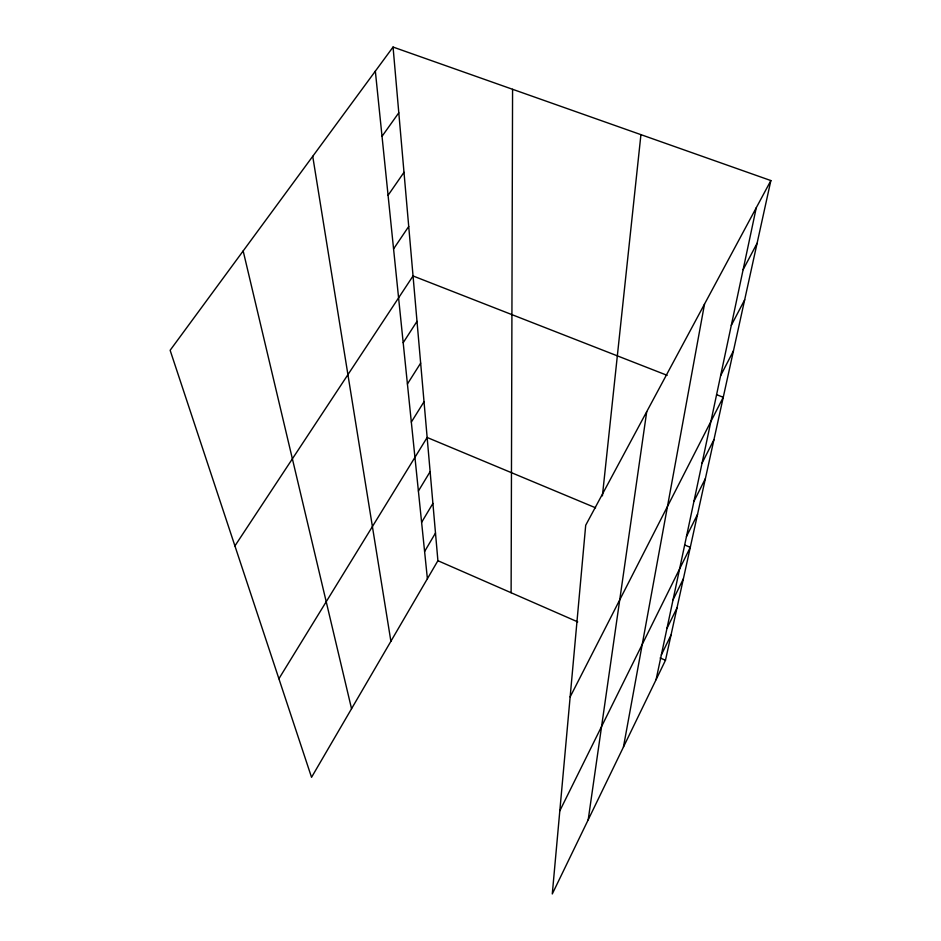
<?xml version="1.0" encoding="UTF-8"?>
<svg xmlns="http://www.w3.org/2000/svg" width="941" height="941" viewBox="0 0 941 941"><rect width="100%" height="100%" fill="white"/><g stroke="black" fill="none" stroke-linecap="round" stroke-linejoin="round"><path stroke-width="1.41" d="M511.116 592.736L512.574 89.289M602.405 495.86L640.927 134.645M588.196 819.823L646.714 411.688M623.448 747.048L704.515 304.084M656.089 679.661L756.27 207.726M770.867 180.566L585.702 525.254L552.285 893.95L665.475 660.276L770.867 180.566L393.056 47.05L170.133 350.287L311.542 777.301L437.906 560.707L393.056 47.05M661.335 654.948L671.015 635.046M666.969 628.4L676.967 607.957M673.038 599.805L683.378 578.797M559.824 810.813L690.294 547.333L684.989 545.121M686.471 536.523L697.54 514.327M693.929 501.388L705.397 478.557M702.045 463.172L713.937 439.682M570.14 696.94L723.253 397.278L716.583 394.667M720.606 375.73L733.462 350.84M731.298 325.374L744.684 299.756M743.119 269.679L757.082 243.296M424.603 551.497L435.495 533.041M421.615 522.337L432.907 503.435M418.404 491.026L430.131 471.664M278.901 678.732L427.143 437.483L595.594 507.811M411.335 422.074L424.026 401.725M407.429 383.975L420.651 363.132M403.195 342.712L417.004 321.351M234.921 545.921L413.04 275.96L667.145 375.33M393.573 248.918L408.723 226.475M388.08 195.305L403.995 172.321M382.034 136.327L398.796 112.791M437.906 560.707L577.727 621.883M660.135 657.947L665.475 660.276M243.166 250.941L351.546 708.726M312.73 156.312L390.891 641.28M375.341 71.128L427.39 578.727"/></g></svg>
